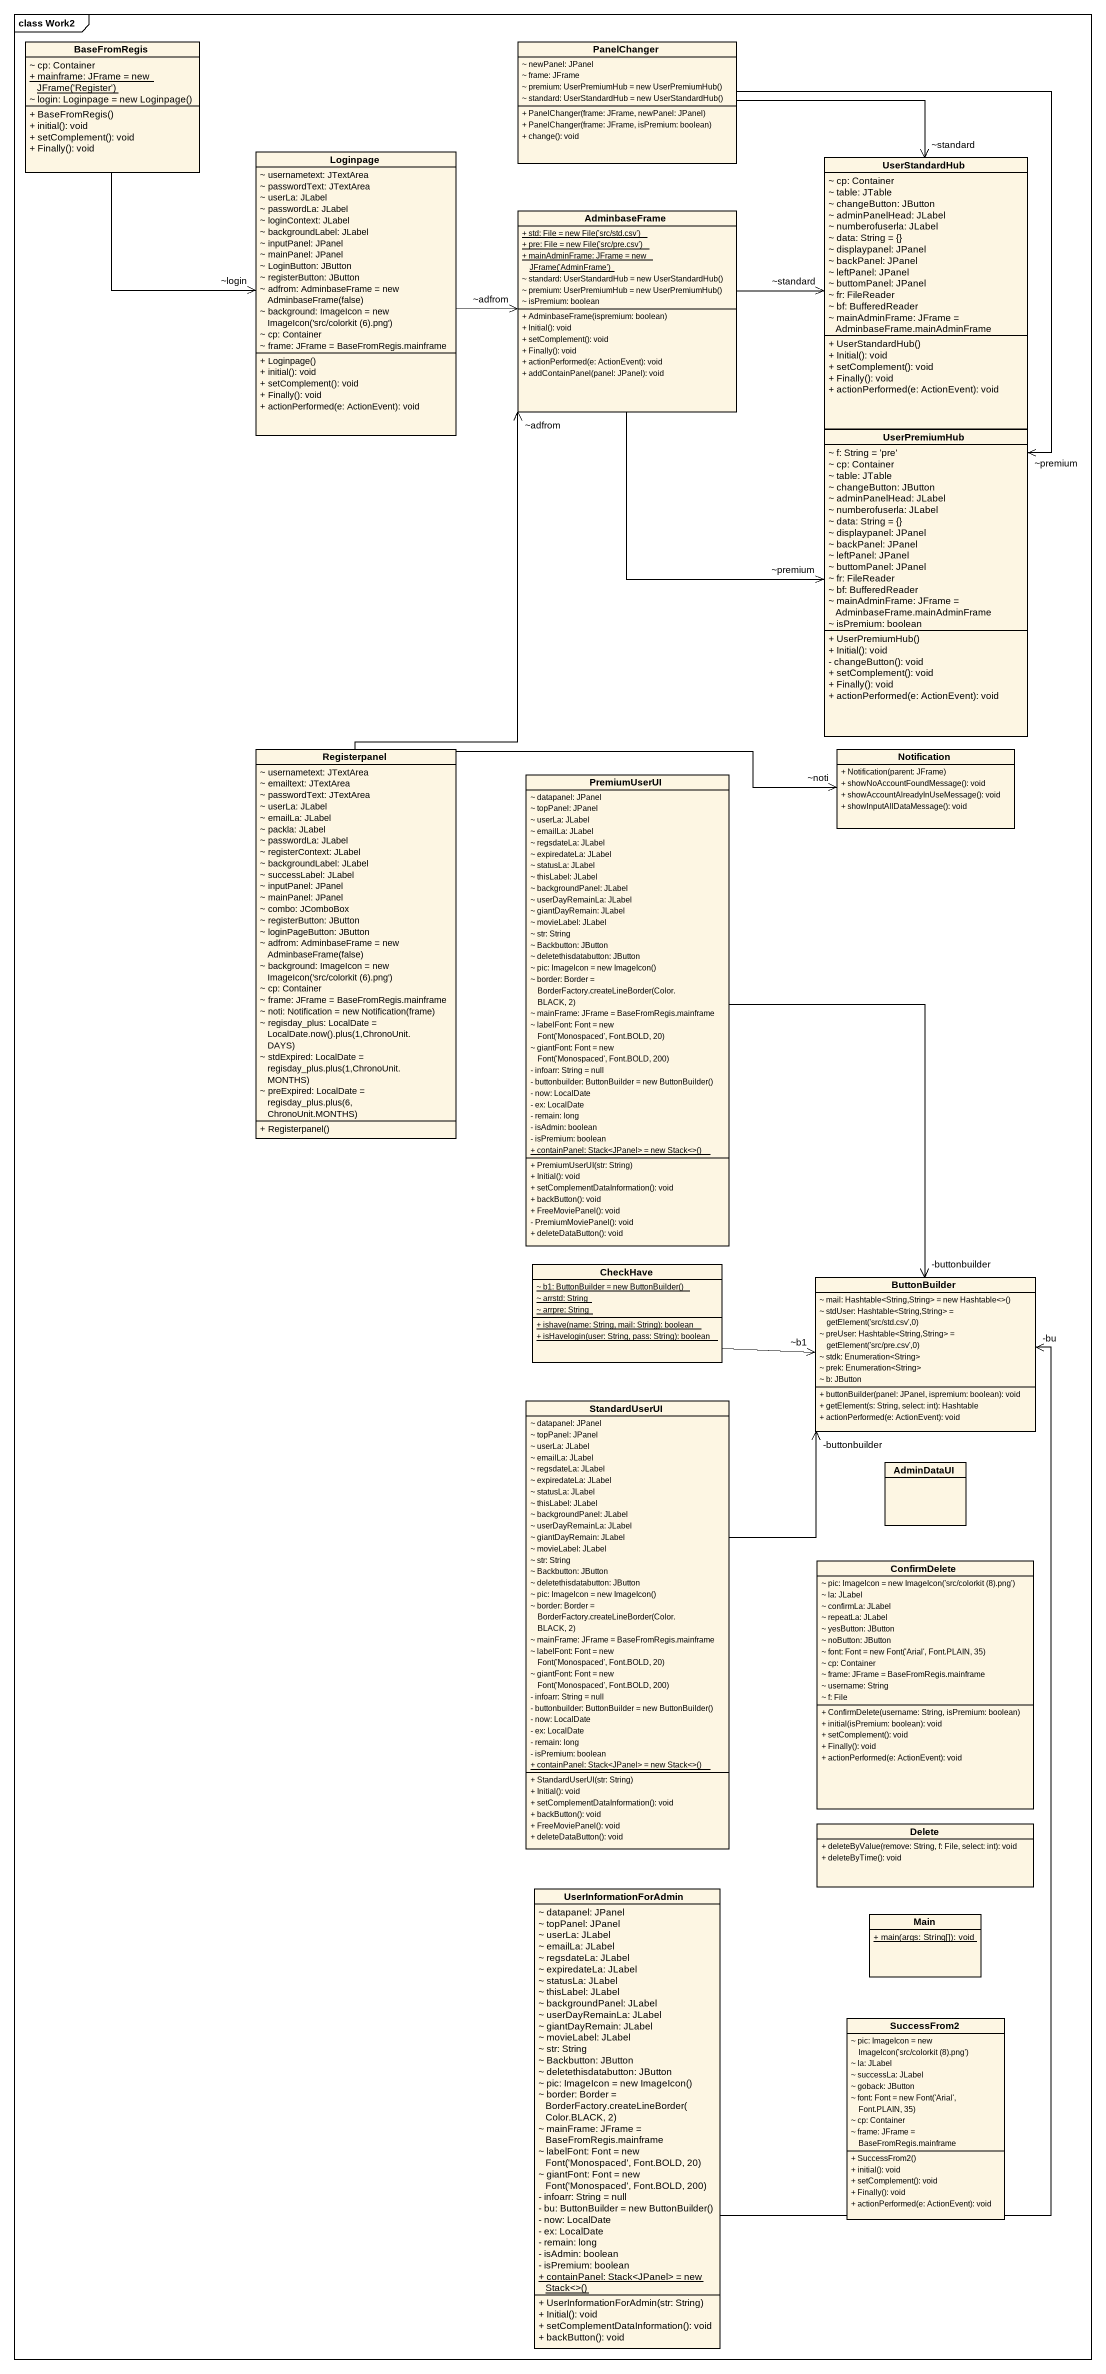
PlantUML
@startuml
mainframe class Work2
hide circle
hide empty members
skinparam classAttributeIconSize 0
class BaseFromRegis {
  ~ cp: Container
  {static} {field} + mainframe: JFrame = new JFrame('Register')
  {field} ~ login: Loginpage = new Loginpage()
  + BaseFromRegis()
  + initial(): void
  + setComplement(): void
  + Finally(): void
}
class PanelChanger {
  ~ newPanel: JPanel
  ~ frame: JFrame
  {field} ~ premium: UserPremiumHub = new UserPremiumHub()
  {field} ~ standard: UserStandardHub = new UserStandardHub()
  + PanelChanger(frame: JFrame, newPanel: JPanel)
  + PanelChanger(frame: JFrame, isPremium: boolean)
  + change(): void
}
class Loginpage {
  ~ usernametext: JTextArea
  ~ passwordText: JTextArea
  ~ userLa: JLabel
  ~ passwordLa: JLabel
  ~ loginContext: JLabel
  ~ backgroundLabel: JLabel
  ~ inputPanel: JPanel
  ~ mainPanel: JPanel
  ~ LoginButton: JButton
  ~ registerButton: JButton
  {field} ~ adfrom: AdminbaseFrame = new AdminbaseFrame(false)
  {field} ~ background: ImageIcon = new ImageIcon('src/colorkit (6).png')
  ~ cp: Container
  ~ frame: JFrame = BaseFromRegis.mainframe
  + Loginpage()
  + initial(): void
  + setComplement(): void
  + Finally(): void
  + actionPerformed(e: ActionEvent): void
}
class UserStandardHub {
  ~ cp: Container
  ~ table: JTable
  ~ changeButton: JButton
  ~ adminPanelHead: JLabel
  ~ numberofuserla: JLabel
  ~ data: String = {}
  ~ displaypanel: JPanel
  ~ backPanel: JPanel
  ~ leftPanel: JPanel
  ~ buttomPanel: JPanel
  ~ fr: FileReader
  ~ bf: BufferedReader
  ~ mainAdminFrame: JFrame = AdminbaseFrame.mainAdminFrame
  + UserStandardHub()
  + Initial(): void
  + setComplement(): void
  + Finally(): void
  + actionPerformed(e: ActionEvent): void
}
class AdminbaseFrame {
  {static} {field} + std: File = new File('src/std.csv')
  {static} {field} + pre: File = new File('src/pre.csv')
  {static} {field} + mainAdminFrame: JFrame = new JFrame('AdminFrame')
  {field} ~ standard: UserStandardHub = new UserStandardHub()
  {field} ~ premium: UserPremiumHub = new UserPremiumHub()
  ~ isPremium: boolean
  + AdminbaseFrame(ispremium: boolean)
  + Initial(): void
  + setComplement(): void
  + Finally(): void
  + actionPerformed(e: ActionEvent): void
  + addContainPanel(panel: JPanel): void
}
class UserPremiumHub {
  ~ f: String = 'pre'
  ~ cp: Container
  ~ table: JTable
  ~ changeButton: JButton
  ~ adminPanelHead: JLabel
  ~ numberofuserla: JLabel
  ~ data: String = {}
  ~ displaypanel: JPanel
  ~ backPanel: JPanel
  ~ leftPanel: JPanel
  ~ buttomPanel: JPanel
  ~ fr: FileReader
  ~ bf: BufferedReader
  ~ mainAdminFrame: JFrame = AdminbaseFrame.mainAdminFrame
  ~ isPremium: boolean
  + UserPremiumHub()
  + Initial(): void
  - changeButton(): void
  + setComplement(): void
  + Finally(): void
  + actionPerformed(e: ActionEvent): void
}
class Registerpanel {
  ~ usernametext: JTextArea
  ~ emailtext: JTextArea
  ~ passwordText: JTextArea
  ~ userLa: JLabel
  ~ emailLa: JLabel
  ~ packla: JLabel
  ~ passwordLa: JLabel
  ~ registerContext: JLabel
  ~ backgroundLabel: JLabel
  ~ successLabel: JLabel
  ~ inputPanel: JPanel
  ~ mainPanel: JPanel
  ~ combo: JComboBox
  ~ registerButton: JButton
  ~ loginPageButton: JButton
  {field} ~ adfrom: AdminbaseFrame = new AdminbaseFrame(false)
  {field} ~ background: ImageIcon = new ImageIcon('src/colorkit (6).png')
  ~ cp: Container
  ~ frame: JFrame = BaseFromRegis.mainframe
  {field} ~ noti: Notification = new Notification(frame)
  {field} ~ regisday_plus: LocalDate = LocalDate.now().plus(1,ChronoUnit.DAYS)
  {field} ~ stdExpired: LocalDate = regisday_plus.plus(1,ChronoUnit.MONTHS)
  {field} ~ preExpired: LocalDate = regisday_plus.plus(6, ChronoUnit.MONTHS)
  + Registerpanel()
}
class Notification {
  + Notification(parent: JFrame)
  + showNoAccountFoundMessage(): void
  + showAccountAlreadyInUseMessage(): void
  + showInputAllDataMessage(): void
}
class PremiumUserUI {
  ~ datapanel: JPanel
  ~ topPanel: JPanel
  ~ userLa: JLabel
  ~ emailLa: JLabel
  ~ regsdateLa: JLabel
  ~ expiredateLa: JLabel
  ~ statusLa: JLabel
  ~ thisLabel: JLabel
  ~ backgroundPanel: JLabel
  ~ userDayRemainLa: JLabel
  ~ giantDayRemain: JLabel
  ~ movieLabel: JLabel
  ~ str: String
  ~ Backbutton: JButton
  ~ deletethisdatabutton: JButton
  {field} ~ pic: ImageIcon = new ImageIcon()
  {field} ~ border: Border = BorderFactory.createLineBorder(Color.BLACK, 2)
  ~ mainFrame: JFrame = BaseFromRegis.mainframe
  {field} ~ labelFont: Font = new Font('Monospaced', Font.BOLD, 20)
  {field} ~ giantFont: Font = new Font('Monospaced', Font.BOLD, 200)
  - infoarr: String = null
  {field} - buttonbuilder: ButtonBuilder = new ButtonBuilder()
  - now: LocalDate
  - ex: LocalDate
  - remain: long
  - isAdmin: boolean
  - isPremium: boolean
  {static} {field} + containPanel: Stack<JPanel> = new Stack<>()
  + PremiumUserUI(str: String)
  + Initial(): void
  + setComplementDataInformation(): void
  + backButton(): void
  + FreeMoviePanel(): void
  - PremiumMoviePanel(): void
  + deleteDataButton(): void
}
class CheckHave {
  {static} {field} ~ b1: ButtonBuilder = new ButtonBuilder()
  {static} ~ arrstd: String
  {static} ~ arrpre: String
  {static} + ishave(name: String, mail: String): boolean
  {static} + isHavelogin(user: String, pass: String): boolean
}
class ButtonBuilder {
  {field} ~ mail: Hashtable<String,String> = new Hashtable<>()
  {field} ~ stdUser: Hashtable<String,String> = getElement('src/std.csv',0)
  {field} ~ preUser: Hashtable<String,String> = getElement('src/pre.csv',0)
  ~ stdk: Enumeration<String>
  ~ prek: Enumeration<String>
  ~ b: JButton
  + buttonBuilder(panel: JPanel, ispremium: boolean): void
  + getElement(s: String, select: int): Hashtable
  + actionPerformed(e: ActionEvent): void
}
class StandardUserUI {
  ~ datapanel: JPanel
  ~ topPanel: JPanel
  ~ userLa: JLabel
  ~ emailLa: JLabel
  ~ regsdateLa: JLabel
  ~ expiredateLa: JLabel
  ~ statusLa: JLabel
  ~ thisLabel: JLabel
  ~ backgroundPanel: JLabel
  ~ userDayRemainLa: JLabel
  ~ giantDayRemain: JLabel
  ~ movieLabel: JLabel
  ~ str: String
  ~ Backbutton: JButton
  ~ deletethisdatabutton: JButton
  {field} ~ pic: ImageIcon = new ImageIcon()
  {field} ~ border: Border = BorderFactory.createLineBorder(Color.BLACK, 2)
  ~ mainFrame: JFrame = BaseFromRegis.mainframe
  {field} ~ labelFont: Font = new Font('Monospaced', Font.BOLD, 20)
  {field} ~ giantFont: Font = new Font('Monospaced', Font.BOLD, 200)
  - infoarr: String = null
  {field} - buttonbuilder: ButtonBuilder = new ButtonBuilder()
  - now: LocalDate
  - ex: LocalDate
  - remain: long
  - isPremium: boolean
  {static} {field} + containPanel: Stack<JPanel> = new Stack<>()
  + StandardUserUI(str: String)
  + Initial(): void
  + setComplementDataInformation(): void
  + backButton(): void
  + FreeMoviePanel(): void
  + deleteDataButton(): void
}
class AdminDataUI
class ConfirmDelete {
  {field} ~ pic: ImageIcon = new ImageIcon('src/colorkit (8).png')
  ~ la: JLabel
  ~ confirmLa: JLabel
  ~ repeatLa: JLabel
  ~ yesButton: JButton
  ~ noButton: JButton
  {field} ~ font: Font = new Font('Arial', Font.PLAIN, 35)
  ~ cp: Container
  ~ frame: JFrame = BaseFromRegis.mainframe
  ~ username: String
  ~ f: File
  + ConfirmDelete(username: String, isPremium: boolean)
  + initial(isPremium: boolean): void
  + setComplement(): void
  + Finally(): void
  + actionPerformed(e: ActionEvent): void
}
class Delete {
  + deleteByValue(remove: String, f: File, select: int): void
  + deleteByTime(): void
}
class UserInformationForAdmin {
  ~ datapanel: JPanel
  ~ topPanel: JPanel
  ~ userLa: JLabel
  ~ emailLa: JLabel
  ~ regsdateLa: JLabel
  ~ expiredateLa: JLabel
  ~ statusLa: JLabel
  ~ thisLabel: JLabel
  ~ backgroundPanel: JLabel
  ~ userDayRemainLa: JLabel
  ~ giantDayRemain: JLabel
  ~ movieLabel: JLabel
  ~ str: String
  ~ Backbutton: JButton
  ~ deletethisdatabutton: JButton
  {field} ~ pic: ImageIcon = new ImageIcon()
  {field} ~ border: Border = BorderFactory.createLineBorder(Color.BLACK, 2)
  ~ mainFrame: JFrame = BaseFromRegis.mainframe
  {field} ~ labelFont: Font = new Font('Monospaced', Font.BOLD, 20)
  {field} ~ giantFont: Font = new Font('Monospaced', Font.BOLD, 200)
  - infoarr: String = null
  {field} - bu: ButtonBuilder = new ButtonBuilder()
  - now: LocalDate
  - ex: LocalDate
  - remain: long
  - isAdmin: boolean
  - isPremium: boolean
  {static} {field} + containPanel: Stack<JPanel> = new Stack<>()
  + UserInformationForAdmin(str: String)
  + Initial(): void
  + setComplementDataInformation(): void
  + backButton(): void
}
class Main {
  {static} + main(args: String[]): void
}
class SuccessFrom2 {
  {field} ~ pic: ImageIcon = new ImageIcon('src/colorkit (8).png')
  ~ la: JLabel
  ~ successLa: JLabel
  ~ goback: JButton
  {field} ~ font: Font = new Font('Arial', Font.PLAIN, 35)
  ~ cp: Container
  ~ frame: JFrame = BaseFromRegis.mainframe
  + SuccessFrom2()
  + initial(): void
  + setComplement(): void
  + Finally(): void
  + actionPerformed(e: ActionEvent): void
}
BaseFromRegis --> "~login" Loginpage
PanelChanger --> "~standard" UserStandardHub
PanelChanger --> "~premium" UserPremiumHub
Loginpage -right-> "~adfrom" AdminbaseFrame
AdminbaseFrame -right-> "~standard" UserStandardHub
AdminbaseFrame --> "~premium" UserPremiumHub
Registerpanel -up-> "~adfrom" AdminbaseFrame
Registerpanel -right-> "~noti" Notification
PremiumUserUI --> "-buttonbuilder" ButtonBuilder
CheckHave -right-> "~b1" ButtonBuilder
StandardUserUI -up-> "-buttonbuilder" ButtonBuilder
UserInformationForAdmin -up-> "-bu" ButtonBuilder
@enduml
